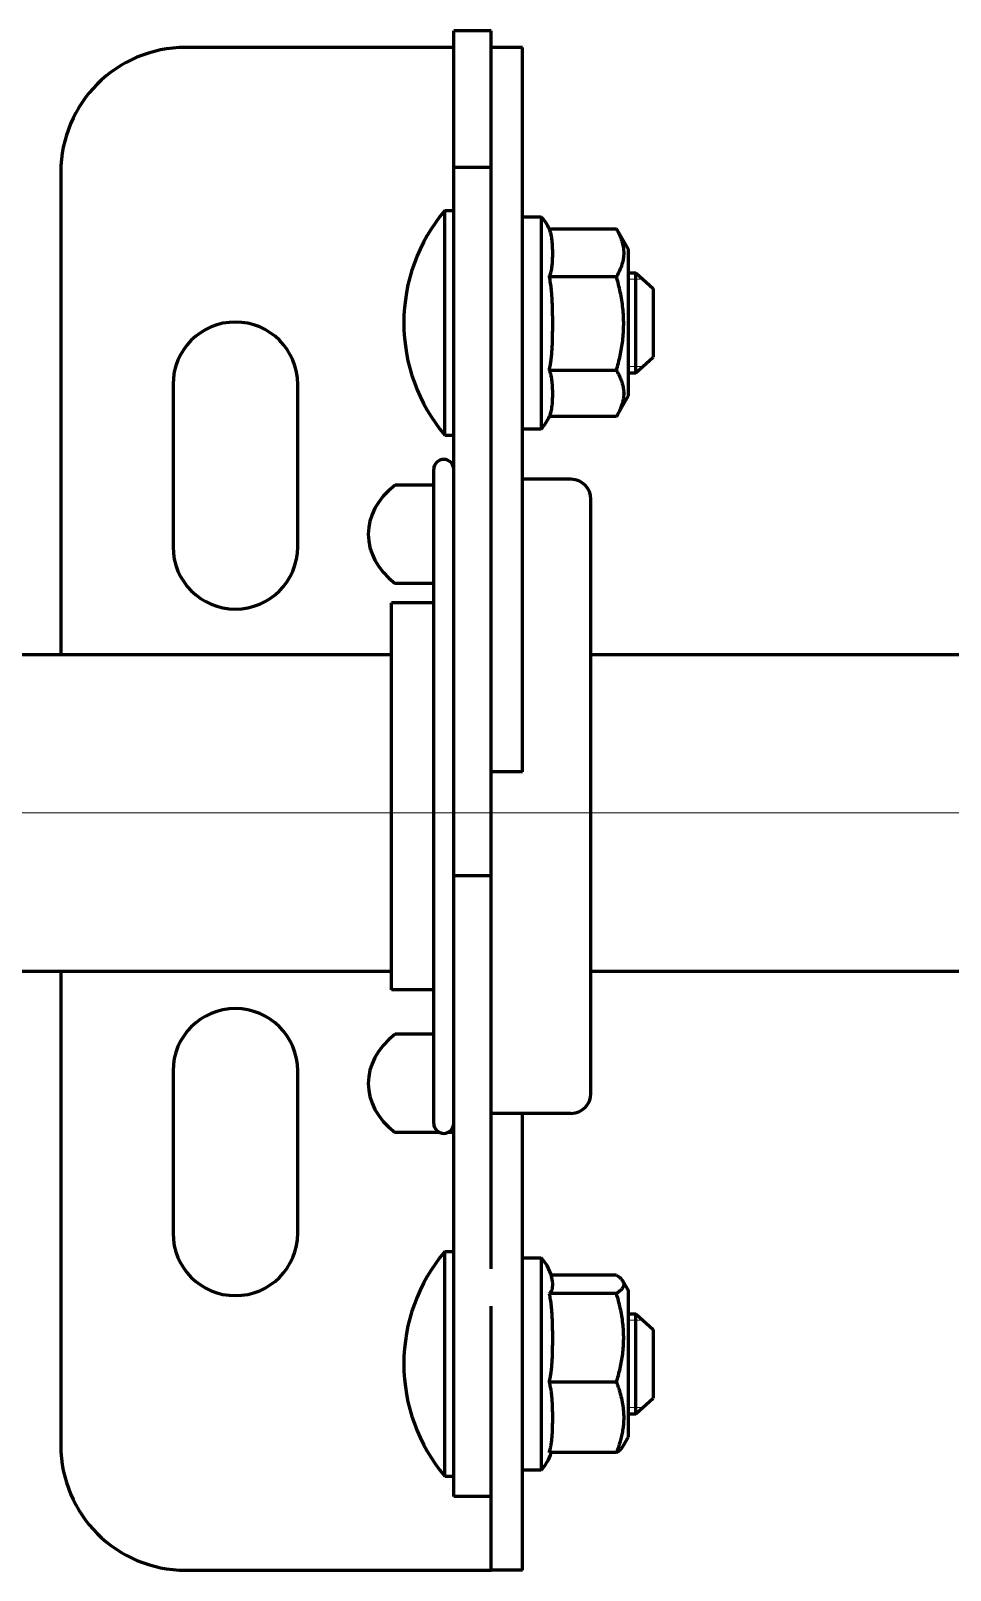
# Model space of a CAD drawing. Header units: millimetres. Extents: x 0 to 840, y 0 to 594.
# Drawn here: x 140.3 to 144.72, y 545.15 to 552.55 of the extents above; entities that cross this region are included whole.
import ezdxf

# ---------------------------------------------------------------- set-up
doc = ezdxf.new("R2010")
doc.units = ezdxf.units.MM
for name, pattern in [('K5LT_AXLED', [19.5, 15, -1.5, 1.5, -1.5]), ('K5LT_BASIC', [0]), ('K5LT_THIN', [0])]:
    doc.linetypes.add(name, pattern=pattern)
doc.layers.add('Системный слой', color=7, linetype='Continuous')

msp = doc.modelspace()

# ---------------------------------------------------------------- linework, layer by layer
at = {"layer": 'Системный слой', "color": 5, "linetype": 'K5LT_BASIC', "lineweight": 60, "true_color": 0x0000ff}
for p, q in [((142.33003, 551.88991), (142.33003, 552.54694)), ((142.51003, 552.54694), (142.33003, 552.54694)), ((142.51003, 552.46687), (142.51003, 552.54694)), ((142.33003, 552.46687), (141.04003, 552.46687)), ((142.66003, 552.46687), (142.51003, 552.46687)), ((142.51003, 551.56687), (142.51003, 552.46687)), ((142.66003, 551.56687), (142.66003, 552.46687)), ((140.44003, 551.86687), (140.44003, 549.54945)), ((142.51003, 551.88991), (142.33003, 551.88991)), ((142.33003, 548.48473), (142.33003, 551.88991)), ((142.2866, 551.68308), (142.33003, 551.68308)), ((142.2866, 550.60909), (142.2866, 551.68308)), ((142.66003, 551.65308), (142.75003, 551.65308)), ((142.75003, 551.65308), (142.75003, 550.63308)), ((142.51003, 549.58498), (142.51003, 551.56687)), ((142.66003, 549.58498), (142.66003, 551.56687)), ((143.11268, 551.59339), (142.78999, 551.59339)), ((143.11399, 551.59114), (143.11268, 551.59339)), ((143.11399, 551.59114), (143.17003, 551.49408)), ((143.17003, 551.44549), (143.17003, 551.49408)), ((143.17003, 550.79208), (143.17003, 551.44549)), ((143.17003, 551.38308), (143.20603, 551.38308)), ((143.20603, 551.38308), (143.29003, 551.30808)), ((143.20603, 550.90575), (143.20603, 551.38308)), ((143.11268, 551.36479), (142.78999, 551.36479)), ((143.29003, 551.30808), (143.29003, 550.97991)), ((143.20603, 550.90308), (143.29003, 550.97808)), ((143.29003, 550.97991), (143.29003, 550.97808)), ((143.11268, 550.91448), (142.78999, 550.91448)), ((143.17003, 550.90308), (143.20603, 550.90308)), ((143.20603, 550.90308), (143.20603, 550.90575)), ((140.98003, 550.84687), (140.98003, 550.06687)), ((141.58003, 550.06687), (141.58003, 550.84687)), ((143.11399, 550.69501), (143.17003, 550.79208)), ((143.11268, 550.69276), (142.78999, 550.69276)), ((143.11399, 550.69501), (143.11268, 550.69276)), ((142.2866, 550.60308), (142.2866, 550.60909)), ((142.2866, 550.60308), (142.33003, 550.60308)), ((142.66003, 550.63308), (142.75003, 550.63308)), ((142.23403, 548.52922), (142.23403, 550.43887)), ((142.23403, 550.3633), (142.04761, 550.3633)), ((142.89403, 550.39087), (142.66003, 550.39087)), ((142.99003, 548.56015), (142.99003, 550.29487)), ((142.23403, 549.89044), (142.04761, 549.89044)), ((142.03003, 548.66711), (142.03003, 549.79687)), ((142.23403, 549.79687), (142.03003, 549.79687)), ((142.99003, 548.66711), (142.99003, 549.79687)), ((137.97329, 549.54945), (142.03003, 549.54945)), ((142.51003, 548.98498), (142.51003, 549.58498)), ((142.66003, 548.98498), (142.66003, 549.58498)), ((142.99003, 549.54945), (199.19946, 549.54945)), ((142.66003, 548.98498), (142.51003, 548.98498)), ((142.51003, 548.48473), (142.51003, 548.98498)), ((142.03003, 547.93687), (142.03003, 548.66711)), ((142.99003, 547.93687), (142.99003, 548.66711)), ((142.23403, 547.29487), (142.23403, 548.52922)), ((142.99003, 547.43887), (142.99003, 548.56015)), ((142.51003, 548.48473), (142.33003, 548.48473)), ((142.33003, 547.02654), (142.33003, 548.48473)), ((142.51003, 547.02654), (142.51003, 548.48473)), ((142.03003, 548.02545), (137.97329, 548.02545)), ((140.44003, 548.02545), (140.44003, 545.74687)), ((199.19946, 548.02545), (142.99003, 548.02545)), ((142.23403, 547.93687), (142.03003, 547.93687)), ((142.23403, 547.7233), (142.04761, 547.7233)), ((140.98003, 547.54687), (140.98003, 546.76687)), ((141.58003, 546.76687), (141.58003, 547.54687)), ((142.89403, 547.34287), (142.51003, 547.34287)), ((142.66003, 546.59524), (142.66003, 547.34287)), ((142.26387, 547.25044), (142.04761, 547.25044)), ((142.33003, 547.25044), (142.30019, 547.25044)), ((142.33003, 545.56419), (142.33003, 547.02654)), ((142.51003, 546.59524), (142.51003, 547.02654)), ((142.2866, 546.67886), (142.33003, 546.67886)), ((142.2866, 545.60487), (142.2866, 546.67886)), ((142.66003, 546.64886), (142.75003, 546.64886)), ((142.75003, 546.64886), (142.75003, 545.62886)), ((142.66003, 546.4162), (142.66003, 546.59524)), ((143.11268, 546.56559), (142.79869, 546.56559)), ((143.14301, 546.53667), (143.17003, 546.48986)), ((143.11268, 546.47682), (142.78999, 546.47682)), ((143.17003, 546.48297), (143.17003, 546.48986)), ((143.17003, 545.78786), (143.17003, 546.48297)), ((142.51003, 546.37317), (142.51003, 546.4162)), ((142.51003, 545.80638), (142.51003, 546.37317)), ((142.66003, 546.37317), (142.66003, 546.4162)), ((142.66003, 545.80638), (142.66003, 546.37317)), ((143.17003, 546.37886), (143.20603, 546.37886)), ((143.20603, 546.37886), (143.29003, 546.30386)), ((143.20603, 545.90153), (143.20603, 546.37886)), ((143.29003, 546.30386), (143.29003, 545.97569)), ((143.11268, 546.05009), (142.78999, 546.05009)), ((143.20603, 545.89886), (143.29003, 545.97386)), ((143.29003, 545.97569), (143.29003, 545.97386)), ((143.17003, 545.89886), (143.20603, 545.89886)), ((143.20603, 545.89886), (143.20603, 545.90153)), ((142.51003, 545.18007), (142.51003, 545.80638)), ((142.66003, 545.18007), (142.66003, 545.80638)), ((143.14301, 545.74105), (143.17003, 545.78786)), ((143.11268, 545.71213), (142.78999, 545.71213)), ((142.66003, 545.62886), (142.75003, 545.62886)), ((142.2866, 545.59886), (142.2866, 545.60487)), ((142.2866, 545.59886), (142.33003, 545.59886)), ((142.33003, 545.50054), (142.33003, 545.56419)), ((142.51003, 545.50054), (142.33003, 545.50054)), ((142.51003, 545.14687), (142.51003, 545.18007)), ((142.66003, 545.14687), (142.66003, 545.18007)), ((141.04003, 545.14687), (142.33003, 545.14687)), ((142.33003, 545.14687), (142.51003, 545.14687)), ((142.66003, 545.14687), (142.51003, 545.14687))]:
    msp.add_line(p, q, dxfattribs=at)
at = {"layer": 'Системный слой', "color": 7, "linetype": 'K5LT_THIN', "lineweight": 18}
for p, q in [((143.17003, 551.35308), (143.20603, 551.35308)), ((143.17003, 551.35308), (143.20603, 551.35308)), ((143.23963, 551.35308), (143.20603, 551.35308)), ((143.17003, 550.93308), (143.20603, 550.93308)), ((143.17003, 550.93308), (143.20603, 550.93308)), ((143.20603, 550.93308), (143.23698, 550.93308)), ((143.23963, 550.93308), (143.23698, 550.93308)), ((143.17003, 546.34886), (143.20603, 546.34886)), ((143.17003, 546.34886), (143.20603, 546.34886)), ((143.23963, 546.34886), (143.20603, 546.34886)), ((143.17003, 545.92886), (143.20603, 545.92886)), ((143.17003, 545.92886), (143.20603, 545.92886)), ((143.20603, 545.92886), (143.23699, 545.92886)), ((143.23963, 545.92886), (143.23699, 545.92886))]:
    msp.add_line(p, q, dxfattribs=at)
at = {"layer": 'Системный слой', "color": 30, "linetype": 'K5LT_AXLED', "lineweight": 18, "true_color": 0xff8000}
msp.add_line((41.84425, 548.78745), (210.72425, 548.78745), dxfattribs=at)
at = {"layer": 'Системный слой', "color": 5, "linetype": 'K5LT_BASIC', "lineweight": 60, "true_color": 0x0000ff}
for centre, radius, start, end in [((141.04003, 551.86687), 0.6, 90, 180), ((142.93003, 551.14308), 0.84, 139.994799, 180), ((142.60188, 551.51066), 0.20551, 23.739516, 43.868503), ((141.28003, 550.84687), 0.3, 0, 180), ((142.93003, 551.14308), 0.84, 180, 220.005201), ((142.60188, 550.77549), 0.20551, 316.131497, 336.943154), ((142.28203, 550.43887), 0.048, 0, 180), ((142.89403, 550.29487), 0.096, 0, 90), ((141.28003, 550.06687), 0.3, 180, 0), ((141.28003, 547.54687), 0.3, 0, 180), ((142.89403, 547.43887), 0.096, 270, 0), ((142.28203, 547.29487), 0.048, 180, 0), ((141.28003, 546.76687), 0.3, 180, 0), ((142.93003, 546.13886), 0.84, 139.994799, 180), ((142.60188, 546.50644), 0.20551, 8.456532, 43.868503), ((142.93003, 546.13886), 0.84, 180, 220.005201), ((141.04003, 545.74687), 0.6, 180, 270), ((142.60188, 545.77128), 0.20551, 316.131497, 343.27252)]:
    msp.add_arc(centre, radius, start, end, dxfattribs=at)
for centre in [(142.41826, 550.12687), (142.41826, 547.48687)]:
    msp.add_ellipse(centre, major_axis=(-0.49919, 0), ratio=0.7071068, start_param=5.5492208, end_param=7.0171498, dxfattribs=at)
for points, knots in [([(142.78999, 551.36479), (142.79202, 551.36949), (142.79503, 551.37761), (142.79866, 551.39044), (142.80147, 551.40386), (142.80371, 551.41982), (142.80511, 551.43675), (142.80585, 551.45368), (142.80615, 551.46958), (142.80618, 551.48483), (142.80596, 551.49988), (142.80543, 551.51518), (142.80442, 551.53068), (142.80281, 551.54544), (142.80065, 551.55851), (142.79829, 551.56898), (142.79509, 551.58034), (142.79224, 551.58818), (142.78999, 551.59339)], [0, 0, 0, 0, 1.1879488, 2.0476897, 3.2185243, 4.5409748, 6.0245704, 7.428708, 8.7435824, 9.9657517, 11.2099008, 12.4795041, 13.7653091, 15.0644268, 16.1516576, 17.0252643, 17.6826409, 19, 19, 19, 19]), ([(143.11268, 551.59339), (143.11797, 551.5841), (143.12762, 551.56542), (143.13687, 551.54186), (143.14229, 551.52277), (143.1451, 551.50912), (143.14703, 551.49457), (143.14752, 551.48481), (143.14752, 551.47909)], [0, 0, 0, 0, 2.2365865, 4.4813377, 5.6077957, 6.7365865, 7.6788979, 9, 9, 9, 9]), ([(143.14752, 551.47909), (143.14752, 551.47168), (143.14681, 551.46067), (143.14436, 551.44508), (143.14129, 551.43144), (143.13636, 551.41529), (143.12752, 551.39268), (143.11887, 551.37567), (143.11268, 551.36479)], [0, 0, 0, 0, 1.7209473, 2.5619255, 3.6399069, 4.9159007, 6.3639131, 9, 9, 9, 9]), ([(142.78999, 550.91448), (142.79202, 550.92373), (142.79503, 550.93973), (142.79866, 550.965), (142.80147, 550.99143), (142.80371, 551.02288), (142.80511, 551.05623), (142.80585, 551.08958), (142.80615, 551.12089), (142.80618, 551.15093), (142.80596, 551.18059), (142.80543, 551.21072), (142.80442, 551.24126), (142.80281, 551.27033), (142.80065, 551.29608), (142.79829, 551.31671), (142.79509, 551.33908), (142.79224, 551.35453), (142.78999, 551.36479)], [0, 0, 0, 0, 1.1879486, 2.0476893, 3.2185237, 4.5409741, 6.0245694, 7.4287068, 8.743581, 9.9657503, 11.2098994, 12.4795028, 13.7653079, 15.0644258, 16.1516569, 17.0252638, 17.6826405, 19, 19, 19, 19]), ([(143.11268, 550.91448), (143.11941, 550.93777), (143.12844, 550.97314), (143.13766, 551.02126), (143.14302, 551.05842), (143.14652, 551.0967), (143.14788, 551.13558), (143.14698, 551.17465), (143.14385, 551.21364), (143.13862, 551.2524), (143.1292, 551.30308), (143.11973, 551.34039), (143.11268, 551.36479)], [0, 0, 0, 0, 2.0707127, 3.1097294, 4.1778089, 5.2725111, 6.3871723, 7.4951698, 8.6044624, 9.7217135, 10.8306995, 13, 13, 13, 13]), ([(142.79098, 550.69504), (142.7926, 550.69884), (142.79525, 550.70596), (142.79866, 550.71764), (142.80147, 550.73065), (142.80371, 550.74613), (142.80511, 550.76255), (142.80585, 550.77898), (142.80615, 550.79439), (142.80618, 550.80918), (142.80596, 550.82378), (142.80543, 550.83862), (142.80442, 550.85365), (142.80281, 550.86797), (142.80065, 550.88065), (142.79829, 550.8908), (142.79509, 550.90182), (142.79224, 550.90942), (142.78999, 550.91448)], [0, 0, 0, 0, 1.0003336, 1.86913, 3.0522968, 4.3886766, 5.8878986, 7.3068258, 8.6355497, 9.8705921, 11.1278458, 12.410822, 13.7101706, 15.0229722, 16.1216551, 17.0044637, 17.6687647, 19, 19, 19, 19]), ([(143.11268, 550.91448), (143.11363, 550.91287), (143.11604, 550.90867), (143.12104, 550.89961), (143.12855, 550.88466), (143.13714, 550.864), (143.14394, 550.84054), (143.14727, 550.81853), (143.14778, 550.79886), (143.14626, 550.78093), (143.14286, 550.76311), (143.13763, 550.74524), (143.12873, 550.72239), (143.12016, 550.70569), (143.11399, 550.69501)], [0, 0, 0, 0, 0.3383986, 0.8798362, 1.8950319, 3.4528138, 5.1373782, 6.6780061, 7.910313, 9.1085905, 10.3017265, 11.5237506, 12.7548256, 15, 15, 15, 15]), ([(142.78999, 546.47682), (142.79202, 546.47865), (142.79503, 546.4818), (142.79866, 546.48678), (142.80147, 546.49199), (142.80371, 546.49819), (142.80511, 546.50477), (142.80585, 546.51134), (142.80615, 546.51751), (142.80618, 546.52343), (142.80594, 546.52977), (142.80552, 546.53419), (142.80515, 546.53666)], [0, 0, 0, 0, 1.2070555, 2.0806244, 3.2702904, 4.6140111, 6.1214685, 7.5481901, 8.8842127, 10.1260392, 11.3901989, 13, 13, 13, 13]), ([(143.11268, 546.56559), (143.12062, 546.56017), (143.1298, 546.55291), (143.13867, 546.54324), (143.14163, 546.53904), (143.143, 546.53669)], [0, 0, 0, 0, 3.4110555, 4.5524186, 6, 6, 6, 6]), ([(143.14752, 546.52121), (143.14752, 546.51833), (143.14681, 546.51405), (143.14436, 546.508), (143.14129, 546.5027), (143.13636, 546.49643), (143.12752, 546.48765), (143.11887, 546.48105), (143.11268, 546.47682)], [0, 0, 0, 0, 1.7209473, 2.5619255, 3.6399069, 4.9159007, 6.3639131, 9, 9, 9, 9]), ([(143.143, 546.53669), (143.14379, 546.53531), (143.14527, 546.53237), (143.14703, 546.52722), (143.14752, 546.52343), (143.14752, 546.52121)], [0, 0, 0, 0, 1.6102549, 3.4378072, 6, 6, 6, 6]), ([(142.78999, 546.05009), (142.79202, 546.05886), (142.79503, 546.07402), (142.79866, 546.09797), (142.80147, 546.12302), (142.80371, 546.15281), (142.80511, 546.18442), (142.80585, 546.21603), (142.80615, 546.2457), (142.80618, 546.27416), (142.80596, 546.30227), (142.80543, 546.33082), (142.80442, 546.35976), (142.80281, 546.38731), (142.80065, 546.41171), (142.79829, 546.43126), (142.79509, 546.45246), (142.79224, 546.4671), (142.78999, 546.47682)], [0, 0, 0, 0, 1.1879486, 2.0476893, 3.2185237, 4.5409741, 6.0245694, 7.4287068, 8.743581, 9.9657503, 11.2098994, 12.4795028, 13.7653079, 15.0644258, 16.1516569, 17.0252638, 17.6826405, 19, 19, 19, 19]), ([(143.11268, 546.05009), (143.11941, 546.07217), (143.12844, 546.10569), (143.13766, 546.15129), (143.14302, 546.1865), (143.14652, 546.22277), (143.14788, 546.25962), (143.14698, 546.29664), (143.14385, 546.33359), (143.13862, 546.37031), (143.1292, 546.41835), (143.11973, 546.4537), (143.11268, 546.47682)], [0, 0, 0, 0, 2.0707127, 3.1097294, 4.1778089, 5.2725111, 6.3871723, 7.4951698, 8.6044624, 9.7217135, 10.8306995, 13, 13, 13, 13]), ([(142.78999, 545.71213), (142.79202, 545.71907), (142.79503, 545.73108), (142.79866, 545.75005), (142.80147, 545.76988), (142.80371, 545.79348), (142.80511, 545.81851), (142.80585, 545.84355), (142.80615, 545.86704), (142.80618, 545.88959), (142.80596, 545.91185), (142.80543, 545.93446), (142.80442, 545.95738), (142.80281, 545.9792), (142.80065, 545.99852), (142.79829, 546.014), (142.79509, 546.0308), (142.79224, 546.04239), (142.78999, 546.05009)], [0, 0, 0, 0, 1.1879485, 2.0476893, 3.2185236, 4.540974, 6.0245692, 7.4287066, 8.7435809, 9.9657502, 11.2098992, 12.4795026, 13.7653078, 15.0644257, 16.1516568, 17.0252637, 17.6826405, 19, 19, 19, 19]), ([(143.11268, 546.05009), (143.11363, 546.04764), (143.11604, 546.04125), (143.12104, 546.02743), (143.12855, 546.00465), (143.13714, 545.97314), (143.14394, 545.9374), (143.14727, 545.90383), (143.14778, 545.87386), (143.14626, 545.84652), (143.14286, 545.81936), (143.13763, 545.79213), (143.12844, 545.75613), (143.11938, 545.72953), (143.11268, 545.71213)], [0, 0, 0, 0, 0.3348831, 0.870696, 1.8753452, 3.416944, 5.0840081, 6.6086312, 7.8281361, 9.0139652, 10.1947063, 11.4040353, 12.6223212, 15, 15, 15, 15]), ([(143.11268, 545.71213), (143.11806, 545.7158), (143.12694, 545.72248), (143.13691, 545.73214), (143.14131, 545.73812), (143.14301, 545.74106)], [0, 0, 0, 0, 2.3283021, 4.1980142, 6, 6, 6, 6])]:
    msp.add_open_spline(points, degree=3, knots=knots, dxfattribs=at)

doc.saveas('drawing.dxf')
